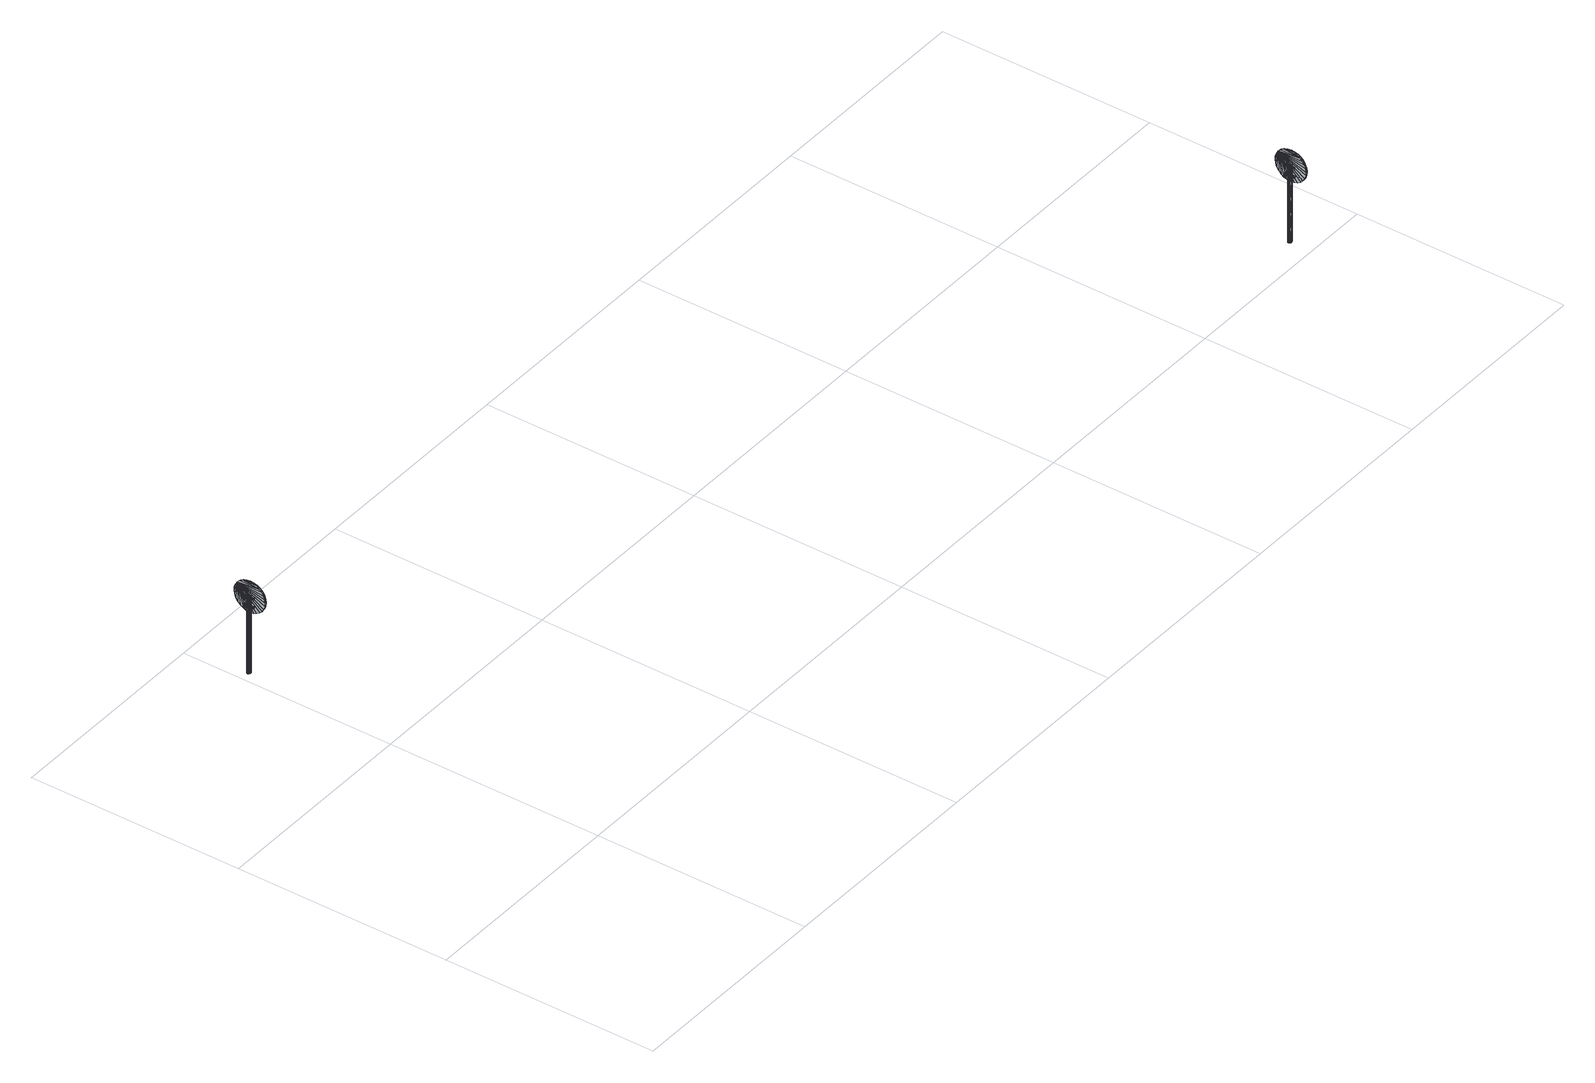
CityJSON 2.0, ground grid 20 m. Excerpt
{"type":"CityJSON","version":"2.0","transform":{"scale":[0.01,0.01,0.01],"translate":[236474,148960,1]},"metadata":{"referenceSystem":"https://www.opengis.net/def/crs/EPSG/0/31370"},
"CityObjects":{
"object1":{"type":"GenericCityObject","attributes":{"cluster":12,"mean_distance_to_centroid":0.193,"new_centroid_x":236474.58,"new_centroid_y":148993.81,"mean_distance_to_camera":6.9,"H1":0,"H2":0,"Z_final":107.55,"cluster2":-1,"proj_x":236469.2,"proj_y":148992.26,"id_line":52868,"bearing_l":163.9,"distance":5.6,"orientation":"left","G_obj":343.9},"geometry":[{"type":"MultiSurface","lod":"2","boundaries":[[[0,1,2]],[[2,1,3]],[[3,1,4]],[[4,1,5]],[[5,1,6]],[[1,7,6]],[[1,8,7]],[[1,9,8]],[[1,10,9]],[[1,11,10]],[[1,12,11]],[[1,13,12]],[[1,14,13]],[[15,14,1]],[[16,15,1]],[[17,16,1]],[[18,17,1]],[[0,18,1]],[[19,20,0]],[[19,0,2]],[[21,19,2]],[[21,2,3]],[[21,3,22]],[[22,3,4]],[[22,4,23]],[[23,4,5]],[[23,5,24]],[[24,5,6]],[[24,6,25]],[[25,6,7]],[[25,7,26]],[[26,7,8]],[[26,8,27]],[[8,9,27]],[[27,9,28]],[[9,10,28]],[[10,29,28]],[[10,11,29]],[[11,30,29]],[[11,12,30]],[[30,12,31]],[[31,12,13]],[[31,13,32]],[[32,13,14]],[[32,14,33]],[[33,14,15]],[[33,15,34]],[[34,15,16]],[[34,16,35]],[[35,16,17]],[[36,35,17]],[[18,36,17]],[[20,36,18]],[[20,18,0]],[[37,38,20]],[[37,20,19]],[[39,37,19]],[[21,39,19]],[[39,21,40]],[[40,21,22]],[[40,22,41]],[[41,22,23]],[[41,23,42]],[[42,23,24]],[[42,24,43]],[[43,24,25]],[[43,25,44]],[[44,25,26]],[[26,45,44]],[[26,27,45]],[[27,46,45]],[[27,28,46]],[[28,47,46]],[[28,29,47]],[[47,29,48]],[[29,30,48]],[[48,30,49]],[[49,30,31]],[[49,31,50]],[[50,31,32]],[[50,32,51]],[[51,32,33]],[[51,33,52]],[[52,33,34]],[[52,34,53]],[[53,34,35]],[[54,53,35]],[[54,35,36]],[[38,54,36]],[[38,36,20]],[[55,56,38]],[[55,38,37]],[[57,55,37]],[[57,37,39]],[[57,39,58]],[[58,39,40]],[[58,40,59]],[[59,40,41]],[[59,41,60]],[[60,41,42]],[[60,42,61]],[[61,42,43]],[[61,43,62]],[[62,43,44]],[[44,63,62]],[[44,45,63]],[[45,64,63]],[[45,46,64]],[[46,65,64]],[[46,47,65]],[[47,66,65]],[[47,48,66]],[[66,48,67]],[[67,48,49]],[[67,49,68]],[[68,49,50]],[[68,50,69]],[[69,50,51]],[[69,51,70]],[[70,51,52]],[[70,52,71]],[[71,52,53]],[[72,71,53]],[[72,53,54]],[[56,72,54]],[[56,54,38]],[[73,74,56]],[[73,56,55]],[[75,73,55]],[[75,55,57]],[[75,57,76]],[[76,57,58]],[[76,58,77]],[[77,58,59]],[[77,59,78]],[[78,59,60]],[[78,60,79]],[[79,60,61]],[[79,61,80]],[[80,61,62]],[[62,81,80]],[[62,63,81]],[[63,82,81]],[[63,64,82]],[[64,83,82]],[[64,65,83]],[[65,84,83]],[[65,66,84]],[[84,66,85]],[[85,66,67]],[[85,67,86]],[[86,67,68]],[[86,68,87]],[[87,68,69]],[[87,69,88]],[[88,69,70]],[[88,70,89]],[[89,70,71]],[[90,89,71]],[[90,71,72]],[[74,90,72]],[[74,72,56]],[[91,92,74]],[[91,74,73]],[[93,91,73]],[[93,73,75]],[[93,75,94]],[[94,75,76]],[[94,76,95]],[[95,76,77]],[[95,77,96]],[[96,77,78]],[[96,78,97]],[[97,78,79]],[[97,79,98]],[[98,79,80]],[[80,99,98]],[[80,81,99]],[[81,100,99]],[[81,82,100]],[[82,101,100]],[[82,83,101]],[[83,102,101]],[[83,84,102]],[[102,84,103]],[[103,84,85]],[[103,85,104]],[[104,85,86]],[[104,86,105]],[[105,86,87]],[[105,87,106]],[[106,87,88]],[[106,88,107]],[[107,88,89]],[[108,107,89]],[[108,89,90]],[[92,108,90]],[[92,90,74]],[[92,91,109]],[[91,93,109]],[[93,94,109]],[[94,95,109]],[[95,96,109]],[[109,96,97]],[[109,97,98]],[[109,98,99]],[[109,99,100]],[[109,100,101]],[[109,101,102]],[[109,102,103]],[[109,103,104]],[[105,109,104]],[[106,109,105]],[[107,109,106]],[[108,109,107]],[[92,109,108]],[[110,111,112]],[[113,112,114]],[[115,112,113]],[[116,112,115]],[[117,112,116]],[[118,112,117]],[[119,112,118]],[[120,112,119]],[[121,112,120]],[[122,112,121]],[[122,123,112]],[[123,110,112]],[[111,124,112]],[[124,125,112]],[[125,126,112]],[[126,127,112]],[[127,128,112]],[[128,129,112]],[[129,130,112]],[[130,131,112]],[[112,131,132]],[[131,133,132]],[[131,134,133]],[[133,134,135]],[[133,135,136]],[[135,137,136]],[[133,136,138]],[[136,139,138]],[[136,137,139]],[[137,140,139]],[[137,135,140]],[[135,141,140]],[[135,134,141]],[[134,142,141]],[[134,131,142]],[[131,143,142]],[[131,130,143]],[[143,130,144]],[[144,130,129]],[[144,129,145]],[[145,129,128]],[[145,128,146]],[[146,127,147]],[[147,127,126]],[[147,126,148]],[[148,126,125]],[[148,125,149]],[[149,125,124]],[[150,149,124]],[[150,124,111]],[[151,150,111]],[[151,111,110]],[[152,151,110]],[[152,110,123]],[[146,128,127]],[[153,123,122]],[[154,153,122]],[[154,122,121]],[[155,154,121]],[[155,121,120]],[[156,155,120]],[[156,120,119]],[[157,156,119]],[[157,119,118]],[[157,118,158]],[[158,118,117]],[[158,117,159]],[[153,152,123]],[[159,117,116]],[[159,116,160]],[[160,116,115]],[[160,115,161]],[[161,115,113]],[[161,113,162]],[[162,113,114]],[[162,114,163]],[[163,114,112]],[[163,112,164]],[[164,112,132]],[[132,165,164]],[[132,133,165]],[[133,138,165]],[[138,139,140]],[[161,162,163]],[[160,161,163]],[[159,160,163]],[[158,159,163]],[[157,158,163]],[[156,157,163]],[[155,156,163]],[[154,155,163]],[[153,154,163]],[[153,163,152]],[[152,163,151]],[[151,163,150]],[[150,163,149]],[[149,163,148]],[[148,163,147]],[[147,163,146]],[[146,163,145]],[[145,163,144]],[[144,163,143]],[[143,163,142]],[[163,164,142]],[[142,164,165]],[[142,165,141]],[[165,140,141]],[[165,138,140]],[[166,167,168]],[[168,167,169]],[[170,168,169]],[[170,169,171]],[[170,171,172]],[[172,171,173]],[[172,173,174]],[[174,173,175]],[[174,175,176]],[[176,175,177]],[[176,177,178]],[[178,177,179]],[[178,179,180]],[[180,179,181]],[[180,181,182]],[[182,181,183]],[[182,183,184]],[[184,183,185]],[[184,185,186]],[[186,185,187]],[[186,187,188]],[[188,187,189]],[[188,189,190]],[[190,189,191]],[[192,190,191]],[[192,191,193]],[[194,192,193]],[[194,193,195]],[[196,194,195]],[[196,195,197]],[[198,196,197]],[[198,197,199]],[[200,198,199]],[[200,199,201]],[[202,200,201]],[[202,201,203]],[[204,202,203]],[[204,203,205]],[[206,204,205]],[[206,205,207]],[[208,206,207]],[[208,207,209]],[[210,208,209]],[[210,209,211]],[[212,210,211]],[[212,211,213]],[[214,212,213]],[[214,213,215]],[[216,214,215]],[[216,215,217]],[[216,217,218]],[[218,217,219]],[[218,219,220]],[[220,219,221]],[[220,221,222]],[[222,221,223]],[[222,223,224]],[[224,223,225]],[[224,225,226]],[[226,225,227]],[[226,227,228]],[[228,227,229]],[[228,229,230]],[[230,229,231]],[[230,231,232]],[[232,231,233]],[[232,233,234]],[[234,233,235]],[[234,235,236]],[[236,235,237]],[[238,236,237]],[[238,237,239]],[[238,239,240]],[[240,239,241]],[[241,242,240]],[[241,243,242]],[[242,243,244]],[[244,243,245]],[[244,245,246]],[[246,245,247]],[[246,247,248]],[[248,247,249]],[[248,249,250]],[[250,249,251]],[[250,251,252]],[[252,251,253]],[[252,253,254]],[[254,253,255]],[[254,255,256]],[[256,255,257]],[[256,257,258]],[[258,257,259]],[[258,259,260]],[[260,259,261]],[[260,261,262]],[[262,261,263]],[[262,263,264]],[[264,263,265]],[[264,265,266]],[[266,265,267]],[[266,267,268]],[[268,267,269]],[[269,270,268]],[[269,271,270]],[[271,272,270]],[[271,273,272]],[[273,274,272]],[[273,275,274]],[[275,276,274]],[[275,277,276]],[[277,278,276]],[[277,279,278]],[[279,280,278]],[[279,281,280]],[[281,282,280]],[[281,283,282]],[[283,284,282]],[[283,285,284]],[[285,286,284]],[[285,287,286]],[[287,288,286]],[[287,289,288]],[[289,290,288]],[[289,291,290]],[[290,291,292]],[[292,291,293]],[[292,293,294]],[[294,293,295]],[[294,295,296]],[[296,295,297]],[[296,297,298]],[[298,297,299]],[[298,299,300]],[[300,299,301]],[[300,301,302]],[[302,301,303]],[[302,303,304]],[[304,303,305]],[[304,305,306]],[[306,305,307]],[[306,307,308]],[[308,307,309]],[[308,309,310]],[[310,309,311]],[[310,311,312]],[[312,311,313]],[[313,166,312]],[[313,167,166]],[[169,167,313]],[[169,313,171]],[[171,313,311]],[[173,171,311]],[[173,311,309]],[[175,173,309]],[[175,309,307]],[[177,175,307]],[[177,307,305]],[[179,177,305]],[[179,305,303]],[[181,179,303]],[[181,303,301]],[[183,181,301]],[[183,301,299]],[[183,299,297]],[[185,183,297]],[[185,297,295]],[[187,185,295]],[[187,295,293]],[[189,187,293]],[[189,293,291]],[[189,291,289]],[[189,289,287]],[[191,189,287]],[[191,287,285]],[[193,191,285]],[[195,193,285]],[[195,285,283]],[[197,195,283]],[[199,197,283]],[[201,199,283]],[[201,283,281]],[[203,201,281]],[[205,203,281]],[[205,281,279]],[[205,279,207]],[[207,279,209]],[[209,279,277]],[[209,277,211]],[[211,277,275]],[[211,275,213]],[[213,275,273]],[[213,273,215]],[[215,273,271]],[[215,271,217]],[[217,271,219]],[[219,271,269]],[[219,269,221]],[[221,269,267]],[[221,267,223]],[[223,267,265]],[[223,265,225]],[[225,265,263]],[[225,263,261]],[[225,261,227]],[[227,261,259]],[[227,259,229]],[[229,259,257]],[[229,257,255]],[[229,255,231]],[[231,255,253]],[[231,253,233]],[[233,253,251]],[[233,251,235]],[[251,249,235]],[[235,249,247]],[[235,247,237]],[[247,245,237]],[[237,245,243]],[[237,243,239]],[[239,243,241]],[[238,240,242]],[[168,312,166]],[[170,312,168]],[[170,310,312]],[[172,310,170]],[[172,308,310]],[[174,308,172]],[[174,306,308]],[[176,306,174]],[[176,304,306]],[[178,304,176]],[[178,302,304]],[[180,302,178]],[[180,300,302]],[[182,300,180]],[[182,298,300]],[[182,296,298]],[[184,296,182]],[[184,294,296]],[[186,294,184]],[[186,292,294]],[[188,292,186]],[[188,290,292]],[[188,288,290]],[[188,286,288]],[[190,286,188]],[[190,284,286]],[[192,284,190]],[[194,284,192]],[[194,282,284]],[[196,282,194]],[[198,282,196]],[[200,282,198]],[[200,280,282]],[[202,280,200]],[[204,280,202]],[[204,278,280]],[[204,206,278]],[[206,208,278]],[[208,276,278]],[[208,210,276]],[[210,274,276]],[[210,212,274]],[[212,272,274]],[[212,214,272]],[[214,270,272]],[[214,216,270]],[[216,218,270]],[[218,268,270]],[[218,220,268]],[[220,266,268]],[[220,222,266]],[[222,264,266]],[[222,224,264]],[[224,262,264]],[[224,260,262]],[[224,226,260]],[[226,258,260]],[[226,228,258]],[[228,256,258]],[[228,254,256]],[[228,230,254]],[[230,252,254]],[[230,232,252]],[[232,250,252]],[[232,234,250]],[[250,234,248]],[[234,246,248]],[[234,236,246]],[[246,236,244]],[[236,242,244]],[[236,238,242]],[[314,315,316]],[[316,315,317]],[[318,316,317]],[[318,317,319]],[[318,319,320]],[[320,319,321]],[[320,321,322]],[[322,321,323]],[[322,323,324]],[[324,323,325]],[[324,325,326]],[[326,325,327]],[[326,327,328]],[[328,327,329]],[[328,329,330]],[[330,329,331]],[[330,331,332]],[[332,331,333]],[[332,333,334]],[[334,333,335]],[[334,335,336]],[[336,335,337]],[[336,337,338]],[[338,337,339]],[[340,338,339]],[[340,339,341]],[[342,340,341]],[[342,341,343]],[[344,342,343]],[[344,343,345]],[[346,344,345]],[[346,345,347]],[[348,346,347]],[[348,347,349]],[[350,348,349]],[[350,349,351]],[[352,350,351]],[[352,351,353]],[[354,352,353]],[[354,353,355]],[[356,354,355]],[[356,355,357]],[[358,356,357]],[[358,357,359]],[[360,358,359]],[[360,359,361]],[[362,360,361]],[[362,361,363]],[[364,362,363]],[[364,363,365]],[[364,365,366]],[[366,365,367]],[[366,367,368]],[[368,367,369]],[[368,369,370]],[[370,369,371]],[[370,371,372]],[[372,371,373]],[[372,373,374]],[[374,373,375]],[[374,375,376]],[[376,375,377]],[[376,377,378]],[[378,377,379]],[[378,379,380]],[[380,379,381]],[[380,381,382]],[[382,381,383]],[[382,383,384]],[[384,383,385]],[[386,384,385]],[[386,385,387]],[[386,387,388]],[[388,387,389]],[[389,390,388]],[[389,391,390]],[[390,391,392]],[[392,391,393]],[[392,393,394]],[[394,393,395]],[[394,395,396]],[[396,395,397]],[[396,397,398]],[[398,397,399]],[[398,399,400]],[[400,399,401]],[[400,401,402]],[[402,401,403]],[[402,403,404]],[[404,403,405]],[[404,405,406]],[[406,405,407]],[[406,407,408]],[[408,407,409]],[[408,409,410]],[[410,409,411]],[[410,411,412]],[[412,411,413]],[[412,413,414]],[[414,413,415]],[[414,415,416]],[[416,415,417]],[[417,418,416]],[[417,419,418]],[[419,420,418]],[[419,421,420]],[[421,422,420]],[[421,423,422]],[[423,424,422]],[[423,425,424]],[[425,426,424]],[[425,427,426]],[[427,428,426]],[[427,429,428]],[[429,430,428]],[[429,431,430]],[[431,432,430]],[[431,433,432]],[[433,434,432]],[[433,435,434]],[[435,436,434]],[[435,437,436]],[[437,438,436]],[[437,439,438]],[[438,439,440]],[[440,439,441]],[[440,441,442]],[[442,441,443]],[[442,443,444]],[[444,443,445]],[[444,445,446]],[[446,445,447]],[[446,447,448]],[[448,447,449]],[[448,449,450]],[[450,449,451]],[[450,451,452]],[[452,451,453]],[[452,453,454]],[[454,453,455]],[[454,455,456]],[[456,455,457]],[[456,457,458]],[[458,457,459]],[[458,459,460]],[[460,459,461]],[[461,314,460]],[[461,315,314]],[[317,315,461]],[[317,461,319]],[[319,461,459]],[[321,319,459]],[[321,459,457]],[[323,321,457]],[[323,457,455]],[[325,323,455]],[[325,455,453]],[[327,325,453]],[[327,453,451]],[[329,327,451]],[[329,451,449]],[[331,329,449]],[[331,449,447]],[[331,447,445]],[[333,331,445]],[[333,445,443]],[[335,333,443]],[[335,443,441]],[[337,335,441]],[[337,441,439]],[[337,439,437]],[[337,437,435]],[[339,337,435]],[[339,435,433]],[[341,339,433]],[[343,341,433]],[[343,433,431]],[[345,343,431]],[[347,345,431]],[[349,347,431]],[[349,431,429]],[[351,349,429]],[[353,351,429]],[[353,429,427]],[[353,427,355]],[[355,427,357]],[[357,427,425]],[[357,425,359]],[[359,425,423]],[[359,423,361]],[[361,423,421]],[[361,421,363]],[[363,421,419]],[[363,419,365]],[[365,419,367]],[[367,419,417]],[[367,417,369]],[[369,417,415]],[[369,415,371]],[[371,415,413]],[[371,413,373]],[[373,413,411]],[[373,411,409]],[[373,409,375]],[[375,409,407]],[[375,407,377]],[[377,407,405]],[[377,405,403]],[[377,403,379]],[[379,403,401]],[[379,401,381]],[[381,401,399]],[[381,399,383]],[[399,397,383]],[[383,397,395]],[[383,395,385]],[[395,393,385]],[[385,393,391]],[[385,391,387]],[[387,391,389]],[[386,388,390]],[[316,460,314]],[[318,460,316]],[[318,458,460]],[[320,458,318]],[[320,456,458]],[[322,456,320]],[[322,454,456]],[[324,454,322]],[[324,452,454]],[[326,452,324]],[[326,450,452]],[[328,450,326]],[[328,448,450]],[[330,448,328]],[[330,446,448]],[[330,444,446]],[[332,444,330]],[[332,442,444]],[[334,442,332]],[[334,440,442]],[[336,440,334]],[[336,438,440]],[[336,436,438]],[[336,434,436]],[[338,434,336]],[[338,432,434]],[[340,432,338]],[[342,432,340]],[[342,430,432]],[[344,430,342]],[[346,430,344]],[[348,430,346]],[[348,428,430]],[[350,428,348]],[[352,428,350]],[[352,426,428]],[[352,354,426]],[[354,356,426]],[[356,424,426]],[[356,358,424]],[[358,422,424]],[[358,360,422]],[[360,420,422]],[[360,362,420]],[[362,418,420]],[[362,364,418]],[[364,366,418]],[[366,416,418]],[[366,368,416]],[[368,414,416]],[[368,370,414]],[[370,412,414]],[[370,372,412]],[[372,410,412]],[[372,408,410]],[[372,374,408]],[[374,406,408]],[[374,376,406]],[[376,404,406]],[[376,402,404]],[[376,378,402]],[[378,400,402]],[[378,380,400]],[[380,398,400]],[[380,382,398]],[[398,382,396]],[[382,394,396]],[[382,384,394]],[[394,384,392]],[[384,390,392]],[[384,386,390]]]}]},
"object2":{"type":"GenericCityObject","attributes":{"cluster":8,"mean_distance_to_centroid":0.161,"new_centroid_x":236567.61,"new_centroid_y":148961.48,"mean_distance_to_camera":4.67,"H1":0,"H2":0,"Z_final":108.32,"cluster2":-1,"proj_x":236571.97,"proj_y":148958.92,"id_line":52845,"bearing_l":210.4,"distance":5.06,"orientation":"right","G_obj":210.4},"geometry":[{"type":"MultiSurface","lod":"2","boundaries":[[[462,463,464]],[[464,463,465]],[[465,463,466]],[[466,463,467]],[[467,463,468]],[[463,469,468]],[[463,470,469]],[[463,471,470]],[[463,472,471]],[[463,473,472]],[[463,474,473]],[[463,475,474]],[[463,476,475]],[[477,476,463]],[[478,477,463]],[[479,478,463]],[[480,479,463]],[[462,480,463]],[[481,482,462]],[[481,462,464]],[[483,481,464]],[[483,464,465]],[[483,465,484]],[[484,465,466]],[[484,466,485]],[[485,466,467]],[[485,467,486]],[[486,467,468]],[[486,468,487]],[[487,468,469]],[[487,469,488]],[[488,469,470]],[[488,470,489]],[[470,471,489]],[[489,471,490]],[[471,472,490]],[[472,491,490]],[[472,473,491]],[[473,492,491]],[[473,474,492]],[[492,474,493]],[[493,474,475]],[[493,475,494]],[[494,475,476]],[[494,476,495]],[[495,476,477]],[[495,477,496]],[[496,477,478]],[[496,478,497]],[[497,478,479]],[[498,497,479]],[[480,498,479]],[[482,498,480]],[[482,480,462]],[[499,500,482]],[[499,482,481]],[[501,499,481]],[[483,501,481]],[[501,483,502]],[[502,483,484]],[[502,484,503]],[[503,484,485]],[[503,485,504]],[[504,485,486]],[[504,486,505]],[[505,486,487]],[[505,487,506]],[[506,487,488]],[[488,507,506]],[[488,489,507]],[[489,508,507]],[[489,490,508]],[[490,509,508]],[[490,491,509]],[[509,491,510]],[[491,492,510]],[[510,492,511]],[[511,492,493]],[[511,493,512]],[[512,493,494]],[[512,494,513]],[[513,494,495]],[[513,495,514]],[[514,495,496]],[[514,496,515]],[[515,496,497]],[[516,515,497]],[[516,497,498]],[[500,516,498]],[[500,498,482]],[[517,518,500]],[[517,500,499]],[[519,517,499]],[[519,499,501]],[[519,501,520]],[[520,501,502]],[[520,502,521]],[[521,502,503]],[[521,503,522]],[[522,503,504]],[[522,504,523]],[[523,504,505]],[[523,505,524]],[[524,505,506]],[[506,525,524]],[[506,507,525]],[[507,526,525]],[[507,508,526]],[[508,527,526]],[[508,509,527]],[[509,528,527]],[[509,510,528]],[[528,510,529]],[[529,510,511]],[[529,511,530]],[[530,511,512]],[[530,512,531]],[[531,512,513]],[[531,513,532]],[[532,513,514]],[[532,514,533]],[[533,514,515]],[[534,533,515]],[[534,515,516]],[[518,534,516]],[[518,516,500]],[[535,536,518]],[[535,518,517]],[[537,535,517]],[[537,517,519]],[[537,519,538]],[[538,519,520]],[[538,520,539]],[[539,520,521]],[[539,521,540]],[[540,521,522]],[[540,522,541]],[[541,522,523]],[[541,523,542]],[[542,523,524]],[[524,543,542]],[[524,525,543]],[[525,544,543]],[[525,526,544]],[[526,545,544]],[[526,527,545]],[[527,546,545]],[[527,528,546]],[[546,528,547]],[[547,528,529]],[[547,529,548]],[[548,529,530]],[[548,530,549]],[[549,530,531]],[[549,531,550]],[[550,531,532]],[[550,532,551]],[[551,532,533]],[[552,551,533]],[[552,533,534]],[[536,552,534]],[[536,534,518]],[[553,554,536]],[[553,536,535]],[[555,553,535]],[[555,535,537]],[[555,537,556]],[[556,537,538]],[[556,538,557]],[[557,538,539]],[[557,539,558]],[[558,539,540]],[[558,540,559]],[[559,540,541]],[[559,541,560]],[[560,541,542]],[[542,561,560]],[[542,543,561]],[[543,562,561]],[[543,544,562]],[[544,563,562]],[[544,545,563]],[[545,564,563]],[[545,546,564]],[[564,546,565]],[[565,546,547]],[[565,547,566]],[[566,547,548]],[[566,548,567]],[[567,548,549]],[[567,549,568]],[[568,549,550]],[[568,550,569]],[[569,550,551]],[[570,569,551]],[[570,551,552]],[[554,570,552]],[[554,552,536]],[[554,553,571]],[[553,555,571]],[[555,556,571]],[[556,557,571]],[[557,558,571]],[[571,558,559]],[[571,559,560]],[[571,560,561]],[[571,561,562]],[[571,562,563]],[[571,563,564]],[[571,564,565]],[[571,565,566]],[[567,571,566]],[[568,571,567]],[[569,571,568]],[[570,571,569]],[[554,571,570]],[[572,573,574]],[[575,574,576]],[[577,574,575]],[[578,574,577]],[[579,574,578]],[[580,574,579]],[[581,574,580]],[[582,574,581]],[[583,574,582]],[[584,574,583]],[[584,585,574]],[[585,572,574]],[[573,586,574]],[[586,587,574]],[[587,588,574]],[[588,589,574]],[[589,590,574]],[[590,591,574]],[[591,592,574]],[[592,593,574]],[[574,593,594]],[[593,595,594]],[[593,596,595]],[[595,596,597]],[[595,597,598]],[[597,599,598]],[[595,598,600]],[[598,601,600]],[[598,599,601]],[[599,602,601]],[[599,597,602]],[[597,603,602]],[[597,596,603]],[[596,604,603]],[[596,593,604]],[[593,605,604]],[[593,592,605]],[[605,592,606]],[[606,592,591]],[[606,591,607]],[[607,591,590]],[[607,590,608]],[[608,589,609]],[[609,589,588]],[[609,588,610]],[[610,588,587]],[[610,587,611]],[[611,587,586]],[[612,611,586]],[[612,586,573]],[[613,612,573]],[[613,573,572]],[[614,613,572]],[[614,572,585]],[[608,590,589]],[[615,585,584]],[[616,615,584]],[[616,584,583]],[[617,616,583]],[[617,583,582]],[[618,617,582]],[[618,582,581]],[[619,618,581]],[[619,581,580]],[[619,580,620]],[[620,580,579]],[[620,579,621]],[[615,614,585]],[[621,579,578]],[[621,578,622]],[[622,578,577]],[[622,577,623]],[[623,577,575]],[[623,575,624]],[[624,575,576]],[[624,576,625]],[[625,576,574]],[[625,574,626]],[[626,574,594]],[[594,627,626]],[[594,595,627]],[[595,600,627]],[[600,601,602]],[[623,624,625]],[[622,623,625]],[[621,622,625]],[[620,621,625]],[[619,620,625]],[[618,619,625]],[[617,618,625]],[[616,617,625]],[[615,616,625]],[[615,625,614]],[[614,625,613]],[[613,625,612]],[[612,625,611]],[[611,625,610]],[[610,625,609]],[[609,625,608]],[[608,625,607]],[[607,625,606]],[[606,625,605]],[[605,625,604]],[[625,626,604]],[[604,626,627]],[[604,627,603]],[[627,602,603]],[[627,600,602]],[[628,629,630]],[[630,629,631]],[[632,630,631]],[[632,631,633]],[[632,633,634]],[[634,633,635]],[[634,635,636]],[[636,635,637]],[[636,637,638]],[[638,637,639]],[[638,639,640]],[[640,639,641]],[[640,641,642]],[[642,641,643]],[[642,643,644]],[[644,643,645]],[[644,645,646]],[[646,645,647]],[[646,647,648]],[[648,647,649]],[[648,649,650]],[[650,649,651]],[[650,651,652]],[[652,651,653]],[[654,652,653]],[[654,653,655]],[[656,654,655]],[[656,655,657]],[[658,656,657]],[[658,657,659]],[[660,658,659]],[[660,659,661]],[[662,660,661]],[[662,661,663]],[[664,662,663]],[[664,663,665]],[[666,664,665]],[[666,665,667]],[[668,666,667]],[[668,667,669]],[[670,668,669]],[[670,669,671]],[[672,670,671]],[[672,671,673]],[[674,672,673]],[[674,673,675]],[[676,674,675]],[[676,675,677]],[[678,676,677]],[[678,677,679]],[[678,679,680]],[[680,679,681]],[[680,681,682]],[[682,681,683]],[[682,683,684]],[[684,683,685]],[[684,685,686]],[[686,685,687]],[[686,687,688]],[[688,687,689]],[[688,689,690]],[[690,689,691]],[[690,691,692]],[[692,691,693]],[[692,693,694]],[[694,693,695]],[[694,695,696]],[[696,695,697]],[[696,697,698]],[[698,697,699]],[[700,698,699]],[[700,699,701]],[[700,701,702]],[[702,701,703]],[[703,704,702]],[[703,705,704]],[[704,705,706]],[[706,705,707]],[[706,707,708]],[[708,707,709]],[[708,709,710]],[[710,709,711]],[[710,711,712]],[[712,711,713]],[[712,713,714]],[[714,713,715]],[[714,715,716]],[[716,715,717]],[[716,717,718]],[[718,717,719]],[[718,719,720]],[[720,719,721]],[[720,721,722]],[[722,721,723]],[[722,723,724]],[[724,723,725]],[[724,725,726]],[[726,725,727]],[[726,727,728]],[[728,727,729]],[[729,730,728]],[[729,731,730]],[[731,732,730]],[[731,733,732]],[[733,734,732]],[[733,735,734]],[[735,736,734]],[[735,737,736]],[[737,738,736]],[[737,739,738]],[[739,740,738]],[[739,741,740]],[[741,742,740]],[[741,743,742]],[[743,744,742]],[[743,745,744]],[[745,746,744]],[[745,747,746]],[[747,748,746]],[[747,749,748]],[[749,750,748]],[[749,751,750]],[[750,751,752]],[[752,751,753]],[[752,753,754]],[[754,753,755]],[[754,755,756]],[[756,755,757]],[[756,757,758]],[[758,757,759]],[[758,759,760]],[[760,759,761]],[[760,761,762]],[[762,761,763]],[[762,763,764]],[[764,763,765]],[[764,765,766]],[[766,765,767]],[[766,767,768]],[[768,767,769]],[[768,769,770]],[[770,769,771]],[[770,771,772]],[[772,771,773]],[[773,628,772]],[[773,629,628]],[[631,629,773]],[[631,773,633]],[[633,773,771]],[[635,633,771]],[[635,771,769]],[[637,635,769]],[[637,769,767]],[[639,637,767]],[[639,767,765]],[[641,639,765]],[[641,765,763]],[[643,641,763]],[[643,763,761]],[[645,643,761]],[[645,761,759]],[[645,759,757]],[[647,645,757]],[[647,757,755]],[[649,647,755]],[[649,755,753]],[[649,753,751]],[[651,649,751]],[[651,751,749]],[[651,749,747]],[[653,651,747]],[[653,747,745]],[[655,653,745]],[[657,655,745]],[[657,745,743]],[[659,657,743]],[[661,659,743]],[[663,661,743]],[[663,743,741]],[[665,663,741]],[[667,665,741]],[[667,741,739]],[[667,739,669]],[[669,739,671]],[[671,739,737]],[[671,737,673]],[[673,737,735]],[[673,735,675]],[[675,735,733]],[[675,733,677]],[[677,733,731]],[[677,731,679]],[[679,731,681]],[[681,731,729]],[[681,729,683]],[[683,729,727]],[[683,727,685]],[[685,727,725]],[[685,725,687]],[[687,725,723]],[[687,723,689]],[[689,723,721]],[[689,721,691]],[[691,721,719]],[[691,719,717]],[[691,717,693]],[[693,717,715]],[[693,715,695]],[[695,715,713]],[[695,713,697]],[[713,711,697]],[[697,711,709]],[[697,709,699]],[[709,707,699]],[[699,707,705]],[[699,705,701]],[[701,705,703]],[[700,702,704]],[[630,772,628]],[[632,772,630]],[[632,770,772]],[[634,770,632]],[[634,768,770]],[[636,768,634]],[[636,766,768]],[[638,766,636]],[[638,764,766]],[[640,764,638]],[[640,762,764]],[[642,762,640]],[[642,760,762]],[[644,760,642]],[[644,758,760]],[[644,756,758]],[[646,756,644]],[[646,754,756]],[[648,754,646]],[[648,752,754]],[[648,750,752]],[[650,750,648]],[[650,748,750]],[[650,746,748]],[[652,746,650]],[[652,744,746]],[[654,744,652]],[[656,744,654]],[[656,742,744]],[[658,742,656]],[[660,742,658]],[[662,742,660]],[[662,740,742]],[[664,740,662]],[[666,740,664]],[[666,738,740]],[[666,668,738]],[[668,670,738]],[[670,736,738]],[[670,672,736]],[[672,734,736]],[[672,674,734]],[[674,732,734]],[[674,676,732]],[[676,730,732]],[[676,678,730]],[[678,680,730]],[[680,728,730]],[[680,682,728]],[[682,726,728]],[[682,684,726]],[[684,724,726]],[[684,686,724]],[[686,722,724]],[[686,688,722]],[[688,720,722]],[[688,690,720]],[[690,718,720]],[[690,716,718]],[[690,692,716]],[[692,714,716]],[[692,694,714]],[[694,712,714]],[[694,696,712]],[[712,696,710]],[[696,708,710]],[[696,698,708]],[[708,698,706]],[[698,704,706]],[[698,700,704]],[[774,775,776]],[[776,775,777]],[[778,776,777]],[[778,777,779]],[[778,779,780]],[[780,779,781]],[[780,781,782]],[[782,781,783]],[[782,783,784]],[[784,783,785]],[[784,785,786]],[[786,785,787]],[[786,787,788]],[[788,787,789]],[[788,789,790]],[[790,789,791]],[[790,791,792]],[[792,791,793]],[[792,793,794]],[[794,793,795]],[[794,795,796]],[[796,795,797]],[[796,797,798]],[[798,797,799]],[[800,798,799]],[[800,799,801]],[[802,800,801]],[[802,801,803]],[[804,802,803]],[[804,803,805]],[[806,804,805]],[[806,805,807]],[[808,806,807]],[[808,807,809]],[[810,808,809]],[[810,809,811]],[[812,810,811]],[[812,811,813]],[[814,812,813]],[[814,813,815]],[[816,814,815]],[[816,815,817]],[[818,816,817]],[[818,817,819]],[[820,818,819]],[[820,819,821]],[[822,820,821]],[[822,821,823]],[[824,822,823]],[[824,823,825]],[[824,825,826]],[[826,825,827]],[[826,827,828]],[[828,827,829]],[[828,829,830]],[[830,829,831]],[[830,831,832]],[[832,831,833]],[[832,833,834]],[[834,833,835]],[[834,835,836]],[[836,835,837]],[[836,837,838]],[[838,837,839]],[[838,839,840]],[[840,839,841]],[[840,841,842]],[[842,841,843]],[[842,843,844]],[[844,843,845]],[[846,844,845]],[[846,845,847]],[[846,847,848]],[[848,847,849]],[[849,850,848]],[[849,851,850]],[[850,851,852]],[[852,851,853]],[[852,853,854]],[[854,853,855]],[[854,855,856]],[[856,855,857]],[[856,857,858]],[[858,857,859]],[[858,859,860]],[[860,859,861]],[[860,861,862]],[[862,861,863]],[[862,863,864]],[[864,863,865]],[[864,865,866]],[[866,865,867]],[[866,867,868]],[[868,867,869]],[[868,869,870]],[[870,869,871]],[[870,871,872]],[[872,871,873]],[[872,873,874]],[[874,873,875]],[[875,876,874]],[[875,877,876]],[[877,878,876]],[[877,879,878]],[[879,880,878]],[[879,881,880]],[[881,882,880]],[[881,883,882]],[[883,884,882]],[[883,885,884]],[[885,886,884]],[[885,887,886]],[[887,888,886]],[[887,889,888]],[[889,890,888]],[[889,891,890]],[[891,892,890]],[[891,893,892]],[[893,894,892]],[[893,895,894]],[[895,896,894]],[[895,897,896]],[[896,897,898]],[[898,897,899]],[[898,899,900]],[[900,899,901]],[[900,901,902]],[[902,901,903]],[[902,903,904]],[[904,903,905]],[[904,905,906]],[[906,905,907]],[[906,907,908]],[[908,907,909]],[[908,909,910]],[[910,909,911]],[[910,911,912]],[[912,911,913]],[[912,913,914]],[[914,913,915]],[[914,915,916]],[[916,915,917]],[[917,774,916]],[[917,775,774]],[[777,775,917]],[[777,917,779]],[[779,917,915]],[[781,779,915]],[[781,915,913]],[[783,781,913]],[[783,913,911]],[[785,783,911]],[[785,911,909]],[[787,785,909]],[[787,909,907]],[[789,787,907]],[[789,907,905]],[[791,789,905]],[[791,905,903]],[[791,903,901]],[[793,791,901]],[[793,901,899]],[[795,793,899]],[[795,899,897]],[[797,795,897]],[[797,897,895]],[[797,895,893]],[[799,797,893]],[[799,893,891]],[[801,799,891]],[[803,801,891]],[[803,891,889]],[[805,803,889]],[[807,805,889]],[[809,807,889]],[[809,889,887]],[[811,809,887]],[[813,811,887]],[[813,887,885]],[[813,885,815]],[[815,885,817]],[[817,885,883]],[[817,883,819]],[[819,883,881]],[[819,881,821]],[[821,881,879]],[[821,879,823]],[[823,879,877]],[[823,877,825]],[[825,877,827]],[[827,877,875]],[[827,875,829]],[[829,875,873]],[[829,873,831]],[[831,873,871]],[[831,871,833]],[[833,871,869]],[[833,869,835]],[[835,869,867]],[[835,867,837]],[[837,867,865]],[[837,865,863]],[[837,863,839]],[[839,863,861]],[[839,861,841]],[[841,861,859]],[[841,859,843]],[[859,857,843]],[[843,857,855]],[[843,855,845]],[[855,853,845]],[[845,853,851]],[[845,851,847]],[[847,851,849]],[[846,848,850]],[[776,916,774]],[[778,916,776]],[[778,914,916]],[[780,914,778]],[[780,912,914]],[[782,912,780]],[[782,910,912]],[[784,910,782]],[[784,908,910]],[[786,908,784]],[[786,906,908]],[[788,906,786]],[[788,904,906]],[[790,904,788]],[[790,902,904]],[[790,900,902]],[[792,900,790]],[[792,898,900]],[[794,898,792]],[[794,896,898]],[[796,896,794]],[[796,894,896]],[[796,892,894]],[[798,892,796]],[[798,890,892]],[[800,890,798]],[[802,890,800]],[[802,888,890]],[[804,888,802]],[[806,888,804]],[[808,888,806]],[[808,886,888]],[[810,886,808]],[[812,886,810]],[[812,884,886]],[[812,814,884]],[[814,816,884]],[[816,882,884]],[[816,818,882]],[[818,880,882]],[[818,820,880]],[[820,878,880]],[[820,822,878]],[[822,876,878]],[[822,824,876]],[[824,826,876]],[[826,874,876]],[[826,828,874]],[[828,872,874]],[[828,830,872]],[[830,870,872]],[[830,832,870]],[[832,868,870]],[[832,834,868]],[[834,866,868]],[[834,836,866]],[[836,864,866]],[[836,862,864]],[[836,838,862]],[[838,860,862]],[[838,840,860]],[[840,858,860]],[[840,842,858]],[[858,842,856]],[[842,854,856]],[[842,844,854]],[[854,844,852]],[[844,850,852]],[[844,846,850]]]}]}
},
"vertices":[
[104,3458,1],[104,3442,1],[98,3457,1],[93,3455,1],[89,3450,1],[87,3445,1],[87,3439,1],[89,3433,1],[93,3429,1],[98,3426,1],[104,3425,1],[110,3426,1],[115,3429,1],[118,3433,1],[120,3439,1],[120,3445,1],[118,3450,1],[115,3455,1],[110,3457,1],[98,3457,150],[104,3458,150],[93,3455,150],[89,3450,150],[87,3445,150],[87,3439,150],[89,3433,150],[93,3429,150],[98,3426,150],[104,3425,150],[110,3426,150],[115,3429,150],[118,3433,150],[120,3439,150],[120,3445,150],[118,3450,150],[115,3455,150],[110,3457,150],[98,3457,299],[104,3458,299],[93,3455,299],[89,3450,299],[87,3445,299],[87,3439,299],[89,3433,299],[93,3429,299],[98,3426,299],[104,3425,299],[110,3426,299],[115,3429,299],[118,3433,299],[120,3439,299],[120,3445,299],[118,3450,299],[115,3455,299],[110,3457,299],[98,3457,448],[104,3458,448],[93,3455,448],[89,3450,448],[87,3445,448],[87,3439,448],[89,3433,448],[93,3429,448],[98,3426,448],[104,3425,448],[110,3426,448],[115,3429,448],[118,3433,448],[120,3439,448],[120,3445,448],[118,3450,448],[115,3455,448],[110,3457,448],[98,3457,597],[104,3458,597],[93,3455,597],[89,3450,597],[87,3445,597],[87,3439,597],[89,3433,597],[93,3429,597],[98,3426,597],[104,3425,597],[110,3426,597],[115,3429,597],[118,3433,597],[120,3439,597],[120,3445,597],[118,3450,597],[115,3455,597],[110,3457,597],[98,3457,746],[104,3458,746],[93,3455,746],[89,3450,746],[87,3445,746],[87,3439,746],[89,3433,746],[93,3429,746],[98,3426,746],[104,3425,746],[110,3426,746],[115,3429,746],[118,3433,746],[120,3439,746],[120,3445,746],[118,3450,746],[115,3455,746],[110,3457,746],[104,3442,746],[122,3379,593],[121,3350,610],[117,3563,822],[118,3592,763],[117,3580,794],[118,3596,728],[119,3592,694],[120,3580,662],[120,3563,634],[121,3539,610],[121,3511,593],[121,3479,581],[122,3445,577],[122,3410,581],[121,3327,634],[121,3309,662],[120,3298,694],[120,3294,728],[119,3298,763],[118,3309,794],[118,3327,822],[117,3350,846],[117,3539,846],[116,3511,864],[117,3378,864],[117,3410,875],[116,3479,875],[116,3445,879],[127,3479,875],[127,3445,879],[127,3410,875],[127,3379,864],[128,3350,846],[128,3327,823],[129,3309,795],[129,3298,763],[130,3294,728],[131,3298,694],[131,3309,662],[132,3327,634],[132,3351,611],[132,3379,593],[132,3410,581],[132,3445,577],[132,3479,581],[132,3511,593],[131,3539,611],[131,3563,634],[130,3580,662],[130,3592,694],[129,3596,728],[128,3592,763],[128,3580,795],[127,3563,823],[127,3539,846],[127,3511,864],[125,3497,652],[125,3497,632],[109,3496,652],[109,3496,632],[109,3487,652],[109,3487,632],[98,3483,652],[98,3483,632],[96,3482,652],[96,3482,632],[94,3481,652],[94,3481,632],[93,3481,652],[93,3481,632],[91,3480,652],[91,3480,632],[89,3479,652],[89,3479,632],[88,3478,652],[88,3478,632],[86,3476,652],[86,3476,632],[81,3473,652],[81,3473,632],[80,3472,652],[80,3472,632],[79,3470,652],[79,3470,632],[78,3469,652],[78,3469,632],[77,3467,652],[77,3467,632],[76,3466,652],[76,3466,632],[76,3464,652],[76,3464,632],[76,3462,652],[76,3462,632],[76,3445,652],[76,3445,632],[77,3435,652],[77,3435,632],[78,3433,652],[78,3433,632],[79,3430,652],[79,3430,632],[80,3428,652],[80,3428,632],[81,3426,652],[81,3426,632],[83,3424,652],[83,3424,632],[85,3422,652],[85,3422,632],[87,3421,652],[87,3421,632],[89,3419,652],[89,3419,632],[92,3418,652],[92,3418,632],[94,3417,652],[94,3417,632],[97,3417,652],[97,3417,632],[99,3416,652],[99,3416,632],[102,3416,652],[102,3416,632],[104,3416,652],[104,3416,632],[110,3416,652],[110,3416,632],[111,3403,652],[111,3403,632],[126,3402,652],[126,3402,632],[125,3418,652],[125,3418,632],[115,3425,652],[115,3425,632],[107,3425,652],[107,3425,632],[106,3425,652],[106,3425,632],[104,3425,652],[104,3425,632],[102,3425,652],[102,3425,632],[100,3425,652],[100,3425,632],[99,3425,652],[99,3425,632],[97,3426,652],[97,3426,632],[96,3426,652],[96,3426,632],[95,3426,652],[95,3426,632],[94,3427,652],[94,3427,632],[93,3427,652],[93,3427,632],[92,3428,652],[92,3428,632],[91,3430,652],[91,3430,632],[90,3431,652],[90,3431,632],[89,3432,652],[89,3432,632],[89,3434,652],[89,3434,632],[88,3443,652],[88,3443,632],[88,3462,652],[88,3462,632],[88,3463,652],[88,3463,632],[89,3464,652],[89,3464,632],[89,3465,652],[89,3465,632],[90,3466,652],[90,3466,632],[90,3467,652],[90,3467,632],[91,3468,652],[91,3468,632],[92,3468,652],[92,3468,632],[93,3469,652],[93,3469,632],[94,3470,652],[94,3470,632],[96,3470,652],[96,3470,632],[97,3470,652],[97,3470,632],[98,3471,652],[98,3471,632],[99,3471,652],[99,3471,632],[100,3471,652],[100,3471,632],[111,3473,652],[111,3473,632],[123,3480,652],[123,3480,632],[121,3497,737],[121,3497,717],[105,3496,737],[105,3496,717],[105,3487,737],[105,3487,717],[94,3483,737],[94,3483,717],[92,3482,737],[92,3482,717],[90,3481,737],[90,3481,717],[89,3481,737],[89,3481,717],[87,3480,737],[87,3480,717],[85,3479,737],[85,3479,717],[84,3478,737],[84,3478,717],[82,3476,737],[82,3476,717],[77,3473,737],[77,3473,717],[76,3472,737],[76,3472,717],[75,3470,737],[75,3470,717],[74,3469,737],[74,3469,717],[73,3467,737],[73,3467,717],[72,3466,737],[72,3466,717],[72,3464,737],[72,3464,717],[72,3462,737],[72,3462,717],[72,3445,737],[72,3445,717],[73,3435,737],[73,3435,717],[74,3433,737],[74,3433,717],[75,3430,737],[75,3430,717],[76,3428,737],[76,3428,717],[77,3426,737],[77,3426,717],[79,3424,737],[79,3424,717],[81,3422,737],[81,3422,717],[83,3421,737],[83,3421,717],[85,3419,737],[85,3419,717],[88,3418,737],[88,3418,717],[90,3417,737],[90,3417,717],[93,3417,737],[93,3417,717],[95,3416,737],[95,3416,717],[98,3416,737],[98,3416,717],[100,3416,737],[100,3416,717],[106,3416,737],[106,3416,717],[107,3403,737],[107,3403,717],[122,3402,737],[122,3402,717],[121,3418,737],[121,3418,717],[111,3425,737],[111,3425,717],[103,3425,737],[103,3425,717],[102,3425,737],[102,3425,717],[100,3425,737],[100,3425,717],[98,3425,737],[98,3425,717],[96,3425,737],[96,3425,717],[95,3425,737],[95,3425,717],[93,3426,737],[93,3426,717],[92,3426,737],[92,3426,717],[91,3426,737],[91,3426,717],[90,3427,737],[90,3427,717],[89,3427,737],[89,3427,717],[88,3428,737],[88,3428,717],[87,3430,737],[87,3430,717],[86,3431,737],[86,3431,717],[85,3432,737],[85,3432,717],[85,3434,737],[85,3434,717],[84,3443,737],[84,3443,717],[84,3462,737],[84,3462,717],[84,3463,737],[84,3463,717],[85,3464,737],[85,3464,717],[85,3465,737],[85,3465,717],[86,3466,737],[86,3466,717],[86,3467,737],[86,3467,717],[87,3468,737],[87,3468,717],[88,3468,737],[88,3468,717],[89,3469,737],[89,3469,717],[90,3470,737],[90,3470,717],[92,3470,737],[92,3470,717],[93,3470,737],[93,3470,717],[94,3471,737],[94,3471,717],[95,3471,737],[95,3471,717],[96,3471,737],[96,3471,717],[107,3473,737],[107,3473,717],[119,3480,737],[119,3480,717],
[9406,225,1],[9406,208,1],[9401,224,1],[9395,221,1],[9392,217,1],[9390,211,1],[9390,205,1],[9392,200,1],[9395,195,1],[9401,193,1],[9406,192,1],[9412,193,1],[9417,195,1],[9421,200,1],[9423,205,1],[9423,211,1],[9421,217,1],[9417,221,1],[9412,224,1],[9401,224,150],[9406,225,150],[9395,221,150],[9392,217,150],[9390,211,150],[9390,205,150],[9392,200,150],[9395,195,150],[9401,193,150],[9406,192,150],[9412,193,150],[9417,195,150],[9421,200,150],[9423,205,150],[9423,211,150],[9421,217,150],[9417,221,150],[9412,224,150],[9401,224,299],[9406,225,299],[9395,221,299],[9392,217,299],[9390,211,299],[9390,205,299],[9392,200,299],[9395,195,299],[9401,193,299],[9406,192,299],[9412,193,299],[9417,195,299],[9421,200,299],[9423,205,299],[9423,211,299],[9421,217,299],[9417,221,299],[9412,224,299],[9401,224,448],[9406,225,448],[9395,221,448],[9392,217,448],[9390,211,448],[9390,205,448],[9392,200,448],[9395,195,448],[9401,193,448],[9406,192,448],[9412,193,448],[9417,195,448],[9421,200,448],[9423,205,448],[9423,211,448],[9421,217,448],[9417,221,448],[9412,224,448],[9401,224,597],[9406,225,597],[9395,221,597],[9392,217,597],[9390,211,597],[9390,205,597],[9392,200,597],[9395,195,597],[9401,193,597],[9406,192,597],[9412,193,597],[9417,195,597],[9421,200,597],[9423,205,597],[9423,211,597],[9421,217,597],[9417,221,597],[9412,224,597],[9401,224,746],[9406,225,746],[9395,221,746],[9392,217,746],[9390,211,746],[9390,205,746],[9392,200,746],[9395,195,746],[9401,193,746],[9406,192,746],[9412,193,746],[9417,195,746],[9421,200,746],[9423,205,746],[9423,211,746],[9421,217,746],[9417,221,746],[9412,224,746],[9406,208,746],[9424,145,593],[9424,117,610],[9419,329,822],[9420,358,763],[9420,347,794],[9421,362,728],[9421,358,694],[9422,347,662],[9423,329,634],[9423,306,610],[9423,278,593],[9424,246,581],[9424,211,577],[9424,177,581],[9423,94,634],[9423,76,662],[9423,64,694],[9422,60,728],[9421,64,763],[9421,76,794],[9420,94,822],[9420,117,846],[9419,306,846],[9419,278,864],[9419,145,864],[9419,177,875],[9419,246,875],[9419,211,879],[9429,246,875],[9429,211,879],[9429,177,875],[9430,145,864],[9430,117,846],[9431,94,823],[9431,76,795],[9432,65,763],[9432,61,728],[9433,65,694],[9433,76,662],[9434,94,634],[9434,117,611],[9434,145,593],[9435,177,581],[9434,211,577],[9434,246,581],[9434,278,593],[9434,306,611],[9433,329,634],[9432,347,662],[9432,358,694],[9431,362,728],[9431,358,763],[9430,347,795],[9430,329,823],[9429,306,846],[9429,278,864],[9428,263,652],[9428,263,632],[9411,263,652],[9411,263,632],[9411,254,652],[9411,254,632],[9400,249,652],[9400,249,632],[9398,249,652],[9398,249,632],[9397,248,652],[9397,248,632],[9395,247,652],[9395,247,632],[9393,246,652],[9393,246,632],[9392,245,652],[9392,245,632],[9390,244,652],[9390,244,632],[9388,243,652],[9388,243,632],[9383,239,652],[9383,239,632],[9382,238,652],[9382,238,632],[9381,237,652],[9381,237,632],[9380,235,652],[9380,235,632],[9379,234,652],[9379,234,632],[9379,232,652],[9379,232,632],[9378,230,652],[9378,230,632],[9378,229,652],[9378,229,632],[9379,211,652],[9379,211,632],[9380,202,652],[9380,202,632],[9380,199,652],[9380,199,632],[9381,197,652],[9381,197,632],[9382,195,652],[9382,195,632],[9383,192,652],[9383,192,632],[9385,191,652],[9385,191,632],[9387,189,652],[9387,189,632],[9389,187,652],[9389,187,632],[9392,186,652],[9392,186,632],[9394,185,652],[9394,185,632],[9396,184,652],[9396,184,632],[9399,183,652],[9399,183,632],[9401,183,652],[9401,183,632],[9404,182,652],[9404,182,632],[9407,182,652],[9407,182,632],[9413,182,652],[9413,182,632],[9414,170,652],[9414,170,632],[9428,169,652],[9428,169,632],[9428,185,652],[9428,185,632],[9418,192,652],[9418,192,632],[9410,191,652],[9410,191,632],[9408,191,652],[9408,191,632],[9406,191,652],[9406,191,632],[9405,191,652],[9405,191,632],[9403,192,652],[9403,192,632],[9401,192,652],[9401,192,632],[9400,192,652],[9400,192,632],[9398,193,652],[9398,193,632],[9396,193,652],[9396,193,632],[9395,194,652],[9395,194,632],[9394,195,652],[9394,195,632],[9393,196,652],[9393,196,632],[9392,198,652],[9392,198,632],[9392,199,652],[9392,199,632],[9391,200,652],[9391,200,632],[9390,210,652],[9390,210,632],[9391,229,652],[9391,229,632],[9391,230,652],[9391,230,632],[9391,231,652],[9391,231,632],[9391,232,652],[9391,232,632],[9392,233,652],[9392,233,632],[9393,234,652],[9393,234,632],[9394,235,652],[9394,235,632],[9395,235,652],[9395,235,632],[9396,236,652],[9396,236,632],[9397,236,652],[9397,236,632],[9398,237,652],[9398,237,632],[9399,237,652],[9399,237,632],[9400,237,652],[9400,237,632],[9401,238,652],[9401,238,632],[9403,238,652],[9403,238,632],[9413,240,652],[9413,240,632],[9425,247,652],[9425,247,632],[9424,263,737],[9424,263,717],[9407,263,737],[9407,263,717],[9407,254,737],[9407,254,717],[9396,249,737],[9396,249,717],[9394,249,737],[9394,249,717],[9393,248,737],[9393,248,717],[9391,247,737],[9391,247,717],[9389,246,737],[9389,246,717],[9388,245,737],[9388,245,717],[9386,244,737],[9386,244,717],[9384,243,737],[9384,243,717],[9379,239,737],[9379,239,717],[9378,238,737],[9378,238,717],[9377,237,737],[9377,237,717],[9376,235,737],[9376,235,717],[9375,234,737],[9375,234,717],[9375,232,737],[9375,232,717],[9374,230,737],[9374,230,717],[9374,229,737],[9374,229,717],[9375,211,737],[9375,211,717],[9376,202,737],[9376,202,717],[9376,199,737],[9376,199,717],[9377,197,737],[9377,197,717],[9378,195,737],[9378,195,717],[9379,192,737],[9379,192,717],[9381,191,737],[9381,191,717],[9383,189,737],[9383,189,717],[9385,187,737],[9385,187,717],[9387,186,737],[9387,186,717],[9390,185,737],[9390,185,717],[9392,184,737],[9392,184,717],[9395,183,737],[9395,183,717],[9397,183,737],[9397,183,717],[9400,182,737],[9400,182,717],[9403,182,737],[9403,182,717],[9409,182,737],[9409,182,717],[9410,170,737],[9410,170,717],[9424,169,737],[9424,169,717],[9424,185,737],[9424,185,717],[9414,192,737],[9414,192,717],[9406,191,737],[9406,191,717],[9404,191,737],[9404,191,717],[9402,191,737],[9402,191,717],[9400,191,737],[9400,191,717],[9399,192,737],[9399,192,717],[9397,192,737],[9397,192,717],[9395,192,737],[9395,192,717],[9394,193,737],[9394,193,717],[9392,193,737],[9392,193,717],[9391,194,737],[9391,194,717],[9390,195,737],[9390,195,717],[9389,196,737],[9389,196,717],[9388,198,737],[9388,198,717],[9388,199,737],[9388,199,717],[9387,200,737],[9387,200,717],[9386,210,737],[9386,210,717],[9387,229,737],[9387,229,717],[9387,230,737],[9387,230,717],[9387,231,737],[9387,231,717],[9387,232,737],[9387,232,717],[9388,233,737],[9388,233,717],[9389,234,737],[9389,234,717],[9390,235,737],[9390,235,717],[9392,236,737],[9392,236,717],[9393,236,737],[9393,236,717],[9394,237,737],[9394,237,717],[9395,237,737],[9395,237,717],[9396,237,737],[9396,237,717],[9397,238,737],[9397,238,717],[9399,238,737],[9399,238,717],[9409,240,737],[9409,240,717],[9421,247,737],[9421,247,717]
]}
